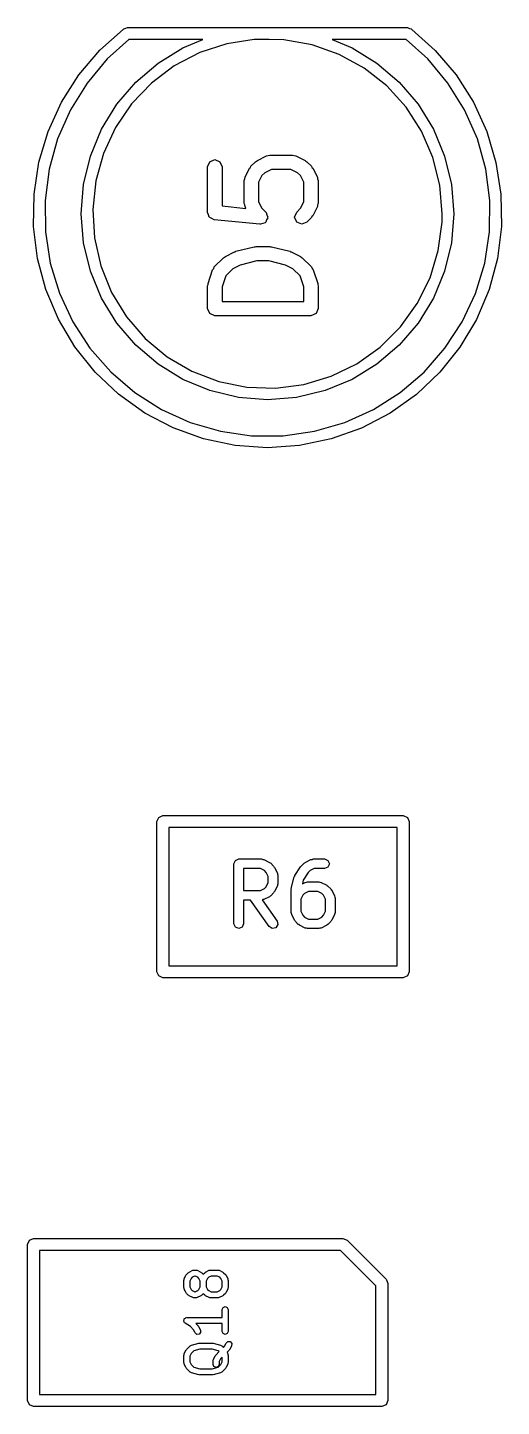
# Model space of a CAD drawing. Extents: x 10 to 287, y -200 to -10.
# Drawn here: x 97.28 to 101.22, y -88.69 to -77.2 of the extents above; entities that cross this region are included whole.
import ezdxf

# ---------------------------------------------------------------- set-up
doc = ezdxf.new("R2010")
doc.units = 0
doc.layers.add('BLACK', color=7, linetype='CONTINUOUS')

msp = doc.modelspace()

# ---------------------------------------------------------------- linework, layer by layer
at = {"layer": 'BLACK', "linetype": 'CONTINUOUS'}
for p, q in [((97.8774, -77.3892), (98.0721, -77.2151)), ((98.1196, -77.3003), (97.9405, -77.4609)), ((98.0721, -77.2151), (98.0722, -77.2149)), ((98.0722, -77.2149), (98.0725, -77.2148)), ((98.0725, -77.2148), (98.0776, -77.2102)), ((98.0776, -77.2102), (98.0951, -77.2054)), ((98.0776, -77.2102), (98.0776, -77.2102)), ((98.0951, -77.2054), (98.1076, -77.2003)), ((98.1076, -77.2003), (98.1139, -77.2003)), ((98.1139, -77.2003), (98.1145, -77.2001)), ((98.1145, -77.2001), (98.1148, -77.2003)), ((98.1148, -77.2003), (100.44, -77.2003)), ((98.7365, -77.3003), (98.1196, -77.3003)), ((98.5701, -77.3692), (98.7365, -77.3003)), ((99.163, -77.3003), (98.9366, -77.3349)), ((99.2889, -77.3003), (99.163, -77.3003)), ((99.4107, -77.3017), (99.2889, -77.3003)), ((99.6454, -77.3436), (99.4107, -77.3017)), ((100.428, -77.3003), (99.811, -77.3003)), ((99.811, -77.3003), (99.9775, -77.3692)), ((100.608, -77.4615), (100.428, -77.3003)), ((100.44, -77.2003), (100.455, -77.2065)), ((100.455, -77.2065), (100.471, -77.2108)), ((100.471, -77.2108), (100.471, -77.2108)), ((100.471, -77.2108), (100.475, -77.2149)), ((100.475, -77.2149), (100.475, -77.2149)), ((100.475, -77.2149), (100.475, -77.215)), ((100.475, -77.215), (100.671, -77.3898)), ((97.7036, -77.5939), (97.8774, -77.3892)), ((98.3627, -77.4963), (98.5701, -77.3692)), ((98.71, -77.409), (98.4985, -77.5191)), ((98.9366, -77.3349), (98.71, -77.409)), ((99.8702, -77.4231), (99.6454, -77.3436)), ((99.9775, -77.3692), (100.185, -77.4963)), ((100.671, -77.3898), (100.844, -77.5947)), ((97.9405, -77.4609), (97.7717, -77.6622)), ((98.1778, -77.6542), (98.3627, -77.4963)), ((98.4985, -77.5191), (98.3078, -77.6622)), ((100.079, -77.5384), (99.8702, -77.4231)), ((100.185, -77.4963), (100.37, -77.6542)), ((100.776, -77.6629), (100.608, -77.4615)), ((97.5596, -77.8206), (97.7036, -77.5939)), ((100.266, -77.6862), (100.079, -77.5384)), ((100.844, -77.5947), (100.988, -77.8215)), ((97.7717, -77.6622), (97.633, -77.8854)), ((98.0198, -77.8392), (98.1778, -77.6542)), ((98.3078, -77.6622), (98.1431, -77.8346)), ((100.427, -77.8625), (100.266, -77.6862)), ((100.37, -77.6542), (100.528, -77.8392)), ((100.915, -77.8862), (100.776, -77.6629)), ((97.4482, -78.065), (97.5596, -77.8206)), ((97.8927, -78.0466), (98.0198, -77.8392)), ((98.1431, -77.8346), (98.0087, -78.0316)), ((100.556, -78.0627), (100.427, -77.8625)), ((100.528, -77.8392), (100.655, -78.0466)), ((100.988, -77.8215), (101.1, -78.0658)), ((97.633, -77.8854), (97.5273, -78.1259)), ((101.021, -78.1267), (100.915, -77.8862)), ((97.3713, -78.3223), (97.4482, -78.065)), ((97.7996, -78.2713), (97.8927, -78.0466)), ((98.0087, -78.0316), (97.9083, -78.2479)), ((100.651, -78.2814), (100.556, -78.0627)), ((100.655, -78.0466), (100.748, -78.2713)), ((101.1, -78.0658), (101.176, -78.3232)), ((97.5273, -78.1259), (97.4566, -78.3789)), ((101.091, -78.3798), (101.021, -78.1267)), ((97.3306, -78.5878), (97.3713, -78.3223)), ((97.7429, -78.5078), (97.7996, -78.2713)), ((97.9083, -78.2479), (97.8446, -78.4776)), ((98.7757, -78.3598), (98.7933, -78.3174)), ((98.7933, -78.3174), (98.8357, -78.2998)), ((98.8357, -78.2998), (98.8781, -78.3174)), ((98.8781, -78.3174), (98.8957, -78.3598)), ((99.1361, -78.3554), (99.1742, -78.3174)), ((99.1742, -78.3174), (99.1833, -78.3136)), ((99.1833, -78.3136), (99.1898, -78.3061)), ((99.1898, -78.3061), (99.266, -78.268)), ((99.266, -78.268), (99.2799, -78.267)), ((99.2799, -78.267), (99.2928, -78.2617)), ((99.2928, -78.2617), (99.4833, -78.2617)), ((99.4833, -78.2617), (99.4962, -78.267)), ((99.4962, -78.267), (99.5101, -78.268)), ((99.5101, -78.268), (99.5863, -78.3061)), ((99.5863, -78.3061), (99.5928, -78.3136)), ((99.5928, -78.3136), (99.6019, -78.3174)), ((99.6019, -78.3174), (99.64, -78.3554)), ((100.709, -78.5126), (100.651, -78.2814)), ((100.748, -78.2713), (100.805, -78.5078)), ((101.176, -78.3232), (101.217, -78.5887)), ((97.4566, -78.3789), (97.4224, -78.6394)), ((98.7757, -78.7407), (98.7757, -78.3598)), ((98.8957, -78.3598), (98.8957, -78.6864)), ((99.0858, -78.4612), (99.0868, -78.4472)), ((99.0868, -78.4472), (99.1249, -78.371)), ((99.1249, -78.371), (99.1323, -78.3646)), ((99.1323, -78.3646), (99.1361, -78.3554)), ((99.2279, -78.4334), (99.2004, -78.4882)), ((99.2522, -78.4091), (99.2279, -78.4334)), ((99.307, -78.3817), (99.2522, -78.4091)), ((99.4691, -78.3817), (99.307, -78.3817)), ((99.524, -78.4091), (99.4691, -78.3817)), ((99.5483, -78.4334), (99.524, -78.4091)), ((99.5757, -78.4882), (99.5483, -78.4334)), ((99.64, -78.3554), (99.6438, -78.3646)), ((99.6438, -78.3646), (99.6513, -78.371)), ((99.6513, -78.371), (99.6893, -78.4472)), ((99.6893, -78.4472), (99.6903, -78.4612)), ((101.125, -78.6403), (101.091, -78.3798)), ((97.7266, -78.7147), (97.7429, -78.5078)), ((97.8446, -78.4776), (97.8192, -78.7147)), ((99.0804, -78.4741), (99.0858, -78.4612)), ((99.0804, -78.6645), (99.0804, -78.4741)), ((99.2004, -78.4882), (99.2004, -78.6504)), ((99.5757, -78.6504), (99.5757, -78.4882)), ((99.6903, -78.4612), (99.6957, -78.4741)), ((99.6957, -78.4741), (99.6957, -78.6645)), ((100.729, -78.7503), (100.709, -78.5126)), ((100.805, -78.5078), (100.824, -78.7503)), ((97.3267, -78.8563), (97.3306, -78.5878)), ((97.4224, -78.6394), (97.4253, -78.9021)), ((99.0858, -78.6774), (99.0804, -78.6645)), ((99.0868, -78.6914), (99.0858, -78.6774)), ((99.2004, -78.6504), (99.2279, -78.7052)), ((99.5483, -78.7052), (99.5757, -78.6504)), ((99.6903, -78.6774), (99.6893, -78.6914)), ((99.6957, -78.6645), (99.6903, -78.6774)), ((101.122, -78.903), (101.125, -78.6403)), ((101.217, -78.5887), (101.221, -78.8572)), ((97.7238, -78.7503), (97.7266, -78.7147)), ((97.7429, -78.9927), (97.7238, -78.7503)), ((97.8192, -78.7147), (97.833, -78.9527)), ((98.7834, -78.7594), (98.7757, -78.7407)), ((98.7892, -78.7787), (98.7834, -78.7594)), ((98.792, -78.7802), (98.7892, -78.7787)), ((98.7933, -78.7832), (98.792, -78.7802)), ((98.8119, -78.7909), (98.7933, -78.7832)), ((98.8297, -78.8004), (98.8119, -78.7909)), ((98.8957, -78.6864), (99.0942, -78.7063)), ((99.0942, -78.7063), (99.0868, -78.6914)), ((99.2279, -78.7052), (99.2591, -78.7364)), ((99.2591, -78.7364), (99.2603, -78.7393)), ((99.2603, -78.7393), (99.2631, -78.7408)), ((99.2631, -78.7408), (99.2689, -78.7602)), ((99.2763, -78.7848), (99.2668, -78.8026)), ((99.2689, -78.7602), (99.2766, -78.7788)), ((99.2766, -78.7788), (99.2754, -78.7818)), ((99.2754, -78.7818), (99.2763, -78.7848)), ((99.4995, -78.7788), (99.5171, -78.7364)), ((99.5171, -78.8213), (99.4995, -78.7788)), ((99.5171, -78.7364), (99.5483, -78.7052)), ((99.64, -78.7832), (99.6019, -78.8213)), ((99.6438, -78.774), (99.64, -78.7832)), ((99.6513, -78.7676), (99.6438, -78.774)), ((99.6893, -78.6914), (99.6513, -78.7676)), ((100.727, -78.8213), (100.729, -78.7503)), ((100.824, -78.7503), (100.805, -78.9927)), ((97.3597, -79.1228), (97.3267, -78.8563)), ((97.4253, -78.9021), (97.4653, -79.1618)), ((99.2107, -78.8385), (98.8297, -78.8004)), ((99.2137, -78.8376), (99.2107, -78.8385)), ((99.2166, -78.8388), (99.2137, -78.8376)), ((99.2353, -78.8311), (99.2166, -78.8388)), ((99.2546, -78.8253), (99.2353, -78.8311)), ((99.2561, -78.8225), (99.2546, -78.8253)), ((99.2591, -78.8213), (99.2561, -78.8225)), ((99.2668, -78.8026), (99.2591, -78.8213)), ((99.5595, -78.8388), (99.5171, -78.8213)), ((99.6019, -78.8213), (99.5595, -78.8388)), ((100.696, -79.0577), (100.727, -78.8213)), ((101.082, -79.1626), (101.122, -78.903)), ((101.221, -78.8572), (101.188, -79.1237)), ((97.7996, -79.2292), (97.7429, -78.9927)), ((97.833, -78.9527), (97.8854, -79.1854)), ((99.1715, -79.0265), (99.1785, -79.0236)), ((99.1785, -79.0236), (99.2928, -79.0236)), ((99.2928, -79.0236), (99.2999, -79.0265)), ((100.805, -78.9927), (100.748, -79.2292)), ((97.429, -79.3823), (97.3597, -79.1228)), ((98.8314, -79.1935), (98.9075, -79.1174)), ((98.9075, -79.1174), (98.9167, -79.1136)), ((98.9167, -79.1136), (98.9231, -79.1061)), ((98.9231, -79.1061), (98.9993, -79.068)), ((98.9993, -79.068), (99.0061, -79.0675)), ((99.0061, -79.0675), (99.0116, -79.0635)), ((99.0116, -79.0635), (99.164, -79.0254)), ((99.164, -79.0254), (99.1715, -79.0265)), ((99.2999, -79.0265), (99.3074, -79.0254)), ((99.3074, -79.0254), (99.4598, -79.0635)), ((99.4598, -79.0635), (99.4652, -79.0675)), ((99.4652, -79.0675), (99.472, -79.068)), ((99.472, -79.068), (99.5482, -79.1061)), ((99.5482, -79.1061), (99.5547, -79.1136)), ((99.5547, -79.1136), (99.5638, -79.1174)), ((99.5638, -79.1174), (99.64, -79.1935)), ((100.627, -79.2859), (100.696, -79.0577)), ((101.188, -79.1237), (101.118, -79.3831)), ((97.4653, -79.1618), (97.5416, -79.4132)), ((97.8927, -79.4539), (97.7996, -79.2292)), ((97.8854, -79.1854), (97.9751, -79.4063)), ((98.7788, -79.3313), (98.8169, -79.217)), ((98.8169, -79.217), (98.826, -79.2064)), ((98.826, -79.2064), (98.8314, -79.1935)), ((98.9855, -79.2091), (98.9262, -79.2684)), ((99.0471, -79.1783), (98.9855, -79.2091)), ((99.1859, -79.1436), (99.0471, -79.1783)), ((99.2854, -79.1436), (99.1859, -79.1436)), ((99.4243, -79.1783), (99.2854, -79.1436)), ((99.4859, -79.2091), (99.4243, -79.1783)), ((99.5451, -79.2684), (99.4859, -79.2091)), ((99.64, -79.1935), (99.6454, -79.2064)), ((99.6454, -79.2064), (99.6545, -79.217)), ((99.6545, -79.217), (99.6926, -79.3313)), ((100.748, -79.2292), (100.655, -79.4539)), ((101.006, -79.414), (101.082, -79.1626)), ((98.7757, -79.3503), (98.7795, -79.3411)), ((98.7757, -79.5407), (98.7757, -79.3503)), ((98.7795, -79.3411), (98.7788, -79.3313)), ((98.9262, -79.2684), (98.8957, -79.36)), ((98.8957, -79.36), (98.8957, -79.4807)), ((99.5757, -79.36), (99.5451, -79.2684)), ((99.5757, -79.4807), (99.5757, -79.36)), ((99.6926, -79.3313), (99.6919, -79.3411)), ((99.6919, -79.3411), (99.6957, -79.3503)), ((99.6957, -79.3503), (99.6957, -79.5407)), ((100.521, -79.4996), (100.627, -79.2859)), ((97.5334, -79.6297), (97.429, -79.3823)), ((97.5416, -79.4132), (97.6526, -79.6513)), ((98.0198, -79.6613), (97.8927, -79.4539)), ((97.9751, -79.4063), (98.0997, -79.6096)), ((98.8957, -79.4807), (99.5757, -79.4807)), ((100.655, -79.4539), (100.528, -79.6613)), ((100.895, -79.6521), (101.006, -79.414)), ((101.118, -79.3831), (101.014, -79.6306)), ((98.7933, -79.5832), (98.7757, -79.5407)), ((98.8357, -79.6007), (98.7933, -79.5832)), ((99.6781, -79.5832), (99.6357, -79.6007)), ((99.6957, -79.5407), (99.6781, -79.5832)), ((100.382, -79.6932), (100.521, -79.4996)), ((97.6707, -79.8605), (97.5334, -79.6297)), ((97.6526, -79.6513), (97.7962, -79.8713)), ((98.1778, -79.8463), (98.0198, -79.6613)), ((98.0997, -79.6096), (98.2558, -79.7898)), ((99.6357, -79.6007), (98.8357, -79.6007)), ((100.213, -79.8616), (100.382, -79.6932)), ((100.528, -79.6613), (100.37, -79.8463)), ((100.751, -79.872), (100.895, -79.6521)), ((101.014, -79.6306), (100.876, -79.8613)), ((98.2558, -79.7898), (98.4392, -79.9421)), ((97.8385, -80.0702), (97.6707, -79.8605)), ((97.7962, -79.8713), (97.9694, -80.0688)), ((98.3627, -80.0042), (98.1778, -79.8463)), ((98.4392, -79.9421), (98.6451, -80.0624)), ((100.019, -80), (100.213, -79.8616)), ((100.37, -79.8463), (100.185, -80.0042)), ((100.578, -80.0695), (100.751, -79.872)), ((100.876, -79.8613), (100.708, -80.0709)), ((98.5701, -80.1313), (98.3627, -80.0042)), ((99.8047, -80.1049), (100.019, -80)), ((100.185, -80.0042), (99.9775, -80.1313)), ((98.0334, -80.2549), (97.8385, -80.0702)), ((97.9694, -80.0688), (98.1688, -80.2399)), ((98.7948, -80.2244), (98.5701, -80.1313)), ((98.6451, -80.0624), (98.8679, -80.1475)), ((98.8679, -80.1475), (99.1015, -80.195)), ((99.3398, -80.2037), (99.5763, -80.1734)), ((99.5763, -80.1734), (99.8047, -80.1049)), ((99.9775, -80.1313), (99.7528, -80.2244)), ((100.378, -80.2404), (100.578, -80.0695)), ((100.708, -80.0709), (100.513, -80.2555)), ((98.2519, -80.4111), (98.0334, -80.2549)), ((98.1688, -80.2399), (98.3904, -80.3811)), ((99.0313, -80.2812), (98.7948, -80.2244)), ((99.2738, -80.3003), (99.0313, -80.2812)), ((99.1015, -80.195), (99.3398, -80.2037)), ((99.5163, -80.2812), (99.2738, -80.3003)), ((99.7528, -80.2244), (99.5163, -80.2812)), ((100.156, -80.3815), (100.378, -80.2404)), ((100.513, -80.2555), (100.295, -80.4116)), ((98.3904, -80.3811), (98.6297, -80.4896)), ((99.9171, -80.4899), (100.156, -80.3815)), ((98.4898, -80.5357), (98.2519, -80.4111)), ((98.6297, -80.4896), (98.8819, -80.5631)), ((99.6648, -80.5633), (99.9171, -80.4899)), ((100.295, -80.4116), (100.057, -80.5361)), ((98.7426, -80.6265), (98.4898, -80.5357)), ((99.0054, -80.6817), (98.7426, -80.6265)), ((98.8819, -80.5631), (99.142, -80.6003)), ((99.142, -80.6003), (99.4047, -80.6004)), ((99.4047, -80.6004), (99.6648, -80.5633)), ((99.8041, -80.6268), (99.5412, -80.6818)), ((100.057, -80.5361), (99.8041, -80.6268)), ((99.2733, -80.7003), (99.0054, -80.6817)), ((99.5412, -80.6818), (99.2733, -80.7003)), ((98.3539, -83.8148), (98.3685, -83.7794)), ((98.3539, -85.0648), (98.3539, -83.8148)), ((98.3685, -83.7794), (98.4039, -83.7648)), ((98.4039, -83.7648), (100.404, -83.7648)), ((100.404, -83.7648), (100.439, -83.7794)), ((100.439, -83.7794), (100.454, -83.8148)), ((100.454, -83.8148), (100.454, -85.0648)), ((98.4539, -83.8648), (98.4539, -85.0148)), ((100.354, -83.8648), (98.4539, -83.8648)), ((100.354, -85.0148), (100.354, -83.8648)), ((98.9948, -84.166), (99.0065, -84.1377)), ((98.9948, -84.666), (98.9948, -84.166)), ((99.0065, -84.1377), (99.0348, -84.126)), ((99.0348, -84.126), (99.2253, -84.126)), ((99.2253, -84.126), (99.2339, -84.1296)), ((99.2339, -84.1296), (99.2432, -84.1302)), ((99.2432, -84.1302), (99.2908, -84.154)), ((99.2908, -84.154), (99.2951, -84.159)), ((99.2951, -84.159), (99.3012, -84.1615)), ((99.3012, -84.1615), (99.325, -84.1853)), ((99.325, -84.1853), (99.3275, -84.1914)), ((99.3275, -84.1914), (99.3325, -84.1957)), ((99.5015, -84.2629), (99.5492, -84.1914)), ((99.5492, -84.1914), (99.5526, -84.1891)), ((99.5526, -84.1891), (99.5542, -84.1853)), ((99.5542, -84.1853), (99.578, -84.1615)), ((99.578, -84.1615), (99.584, -84.159)), ((99.584, -84.159), (99.5884, -84.154)), ((99.5884, -84.154), (99.636, -84.1302)), ((99.636, -84.1302), (99.6453, -84.1296)), ((99.6453, -84.1296), (99.6539, -84.126)), ((99.6539, -84.126), (99.7491, -84.126)), ((99.7491, -84.126), (99.7774, -84.1377)), ((99.7774, -84.1377), (99.7891, -84.166)), ((99.7891, -84.166), (99.7774, -84.1943)), ((99.0748, -84.206), (99.0748, -84.3879)), ((99.2159, -84.206), (99.0748, -84.206)), ((99.2492, -84.2227), (99.2159, -84.206)), ((99.2638, -84.2373), (99.2492, -84.2227)), ((99.2805, -84.2707), (99.2638, -84.2373)), ((99.2805, -84.3232), (99.2805, -84.2707)), ((99.3325, -84.1957), (99.3563, -84.2433)), ((99.3563, -84.2433), (99.357, -84.2526)), ((99.357, -84.2526), (99.3605, -84.2612)), ((99.3605, -84.2612), (99.3605, -84.3327)), ((99.4722, -84.3706), (99.496, -84.2753)), ((99.496, -84.2753), (99.5002, -84.2697)), ((99.5002, -84.2697), (99.5015, -84.2629)), ((99.5719, -84.3015), (99.5641, -84.3328)), ((99.6135, -84.2391), (99.5719, -84.3015)), ((99.6299, -84.2227), (99.6135, -84.2391)), ((99.6633, -84.206), (99.6299, -84.2227)), ((99.7491, -84.206), (99.6633, -84.206)), ((99.7774, -84.1943), (99.7491, -84.206)), ((99.0748, -84.3879), (99.2159, -84.3879)), ((99.2159, -84.3879), (99.2492, -84.3712)), ((99.2492, -84.3712), (99.2638, -84.3566)), ((99.2638, -84.3566), (99.2805, -84.3232)), ((99.325, -84.4086), (99.3012, -84.4324)), ((99.3275, -84.4025), (99.325, -84.4086)), ((99.3325, -84.3982), (99.3275, -84.4025)), ((99.3563, -84.3505), (99.3325, -84.3982)), ((99.357, -84.3413), (99.3563, -84.3505)), ((99.3605, -84.3327), (99.357, -84.3413)), ((99.471, -84.3803), (99.4729, -84.3756)), ((99.471, -84.5708), (99.471, -84.3803)), ((99.4729, -84.3756), (99.4722, -84.3706)), ((99.5641, -84.3328), (99.5884, -84.3207)), ((99.5823, -84.4132), (99.5677, -84.4278)), ((99.6157, -84.3965), (99.5823, -84.4132)), ((99.5884, -84.3207), (99.5976, -84.32)), ((99.5976, -84.32), (99.6062, -84.3165)), ((99.6062, -84.3165), (99.7015, -84.3165)), ((99.692, -84.3965), (99.6157, -84.3965)), ((99.7254, -84.4132), (99.692, -84.3965)), ((99.7015, -84.3165), (99.7101, -84.32)), ((99.7101, -84.32), (99.7194, -84.3207)), ((99.7194, -84.3207), (99.767, -84.3445)), ((99.74, -84.4278), (99.7254, -84.4132)), ((99.767, -84.3445), (99.7713, -84.3495)), ((99.7713, -84.3495), (99.7774, -84.352)), ((99.7774, -84.352), (99.8012, -84.3758)), ((99.8012, -84.3758), (99.8037, -84.3819)), ((99.8037, -84.3819), (99.8087, -84.3862)), ((99.8087, -84.3862), (99.8325, -84.4338)), ((99.133, -84.4679), (99.0748, -84.4679)), ((99.0748, -84.4679), (99.0748, -84.666)), ((99.2878, -84.6889), (99.133, -84.4679)), ((99.2339, -84.4643), (99.2295, -84.4662)), ((99.2295, -84.4662), (99.3533, -84.6431)), ((99.2432, -84.4637), (99.2339, -84.4643)), ((99.2908, -84.4399), (99.2432, -84.4637)), ((99.2951, -84.4349), (99.2908, -84.4399)), ((99.3012, -84.4324), (99.2951, -84.4349)), ((99.5677, -84.4278), (99.551, -84.4611)), ((99.551, -84.4611), (99.551, -84.5613)), ((99.7567, -84.4611), (99.74, -84.4278)), ((99.7567, -84.5613), (99.7567, -84.4611)), ((99.8325, -84.4338), (99.8332, -84.4431)), ((99.8332, -84.4431), (99.8367, -84.4517)), ((99.8367, -84.4517), (99.8367, -84.5708)), ((99.3533, -84.6431), (99.3599, -84.6729)), ((99.4746, -84.5794), (99.471, -84.5708)), ((99.4752, -84.5886), (99.4746, -84.5794)), ((99.499, -84.6363), (99.4752, -84.5886)), ((99.504, -84.6406), (99.499, -84.6363)), ((99.5065, -84.6467), (99.504, -84.6406)), ((99.5303, -84.6705), (99.5065, -84.6467)), ((99.551, -84.5613), (99.5677, -84.5947)), ((99.5677, -84.5947), (99.5823, -84.6093)), ((99.5823, -84.6093), (99.6157, -84.626)), ((99.6157, -84.626), (99.692, -84.626)), ((99.692, -84.626), (99.7254, -84.6093)), ((99.7254, -84.6093), (99.74, -84.5947)), ((99.74, -84.5947), (99.7567, -84.5613)), ((99.8012, -84.6467), (99.7774, -84.6705)), ((99.8037, -84.6406), (99.8012, -84.6467)), ((99.8087, -84.6363), (99.8037, -84.6406)), ((99.8325, -84.5886), (99.8087, -84.6363)), ((99.8332, -84.5794), (99.8325, -84.5886)), ((99.8367, -84.5708), (99.8332, -84.5794)), ((99.0065, -84.6943), (98.9948, -84.666)), ((99.0348, -84.706), (99.0065, -84.6943)), ((99.0631, -84.6943), (99.0348, -84.706)), ((99.0748, -84.666), (99.0631, -84.6943)), ((99.3136, -84.7054), (99.2878, -84.6889)), ((99.3435, -84.6988), (99.3136, -84.7054)), ((99.3599, -84.6729), (99.3435, -84.6988)), ((99.5364, -84.673), (99.5303, -84.6705)), ((99.5407, -84.678), (99.5364, -84.673)), ((99.5884, -84.7018), (99.5407, -84.678)), ((99.5976, -84.7024), (99.5884, -84.7018)), ((99.6062, -84.706), (99.5976, -84.7024)), ((99.7015, -84.706), (99.6062, -84.706)), ((99.7101, -84.7024), (99.7015, -84.706)), ((99.7194, -84.7018), (99.7101, -84.7024)), ((99.767, -84.678), (99.7194, -84.7018)), ((99.7713, -84.673), (99.767, -84.678)), ((99.7774, -84.6705), (99.7713, -84.673)), ((98.3685, -85.1002), (98.3539, -85.0648)), ((98.4039, -85.1148), (98.3685, -85.1002)), ((98.4539, -85.0148), (100.354, -85.0148)), ((100.439, -85.1002), (100.404, -85.1148)), ((100.454, -85.0648), (100.439, -85.1002)), ((100.404, -85.1148), (98.4039, -85.1148)), ((97.2918, -87.301), (97.3271, -87.2863)), ((97.3271, -87.2863), (99.9021, -87.2863)), ((99.9021, -87.2863), (99.9375, -87.301)), ((97.2771, -87.3363), (97.2918, -87.301)), ((97.2771, -88.6363), (97.2771, -87.3363)), ((97.3771, -87.3863), (97.3771, -88.5863)), ((99.8814, -87.3863), (97.3771, -87.3863)), ((100.177, -87.682), (99.8814, -87.3863)), ((99.9375, -87.301), (100.262, -87.626)), ((98.5769, -87.6359), (98.5791, -87.6305)), ((98.5769, -87.6968), (98.5769, -87.6359)), ((98.5791, -87.6305), (98.5795, -87.6247)), ((98.5795, -87.6247), (98.5948, -87.5942)), ((98.5948, -87.5942), (98.5979, -87.5915)), ((98.5979, -87.5915), (98.5995, -87.5877)), ((98.5995, -87.5877), (98.6147, -87.5725)), ((98.6147, -87.5725), (98.6185, -87.5709)), ((98.6185, -87.5709), (98.6212, -87.5678)), ((98.6212, -87.5678), (98.6517, -87.5525)), ((98.6377, -87.6202), (98.6269, -87.6418)), ((98.6472, -87.6107), (98.6377, -87.6202)), ((98.6688, -87.5999), (98.6472, -87.6107)), ((98.6517, -87.5525), (98.6575, -87.5521)), ((98.6575, -87.5521), (98.6629, -87.5499)), ((98.6629, -87.5499), (98.6781, -87.5499)), ((98.6722, -87.5999), (98.6688, -87.5999)), ((98.6938, -87.6107), (98.6722, -87.5999)), ((98.6781, -87.5499), (98.6835, -87.5521)), ((98.6835, -87.5521), (98.6893, -87.5525)), ((98.6893, -87.5525), (98.7197, -87.5678)), ((98.7033, -87.6202), (98.6938, -87.6107)), ((98.714, -87.6418), (98.7033, -87.6202)), ((98.7197, -87.5678), (98.7224, -87.5709)), ((98.7224, -87.5709), (98.7262, -87.5725)), ((98.7262, -87.5725), (98.739, -87.5853)), ((98.739, -87.5853), (98.7518, -87.5725)), ((98.7518, -87.5725), (98.7556, -87.5709)), ((98.7556, -87.5709), (98.7583, -87.5678)), ((98.7583, -87.5678), (98.7888, -87.5525)), ((98.7748, -87.6202), (98.764, -87.6418)), ((98.7843, -87.6107), (98.7748, -87.6202)), ((98.8059, -87.5999), (98.7843, -87.6107)), ((98.7888, -87.5525), (98.7946, -87.5521)), ((98.7946, -87.5521), (98.8, -87.5499)), ((98.8, -87.5499), (98.8609, -87.5499)), ((98.855, -87.5999), (98.8059, -87.5999)), ((98.8766, -87.6107), (98.855, -87.5999)), ((98.8609, -87.5499), (98.8663, -87.5521)), ((98.8663, -87.5521), (98.8721, -87.5525)), ((98.8721, -87.5525), (98.9026, -87.5678)), ((98.8861, -87.6202), (98.8766, -87.6107)), ((98.8969, -87.6418), (98.8861, -87.6202)), ((98.9026, -87.5678), (98.9053, -87.5709)), ((98.9053, -87.5709), (98.9091, -87.5725)), ((98.9091, -87.5725), (98.9243, -87.5877)), ((98.9243, -87.5877), (98.9259, -87.5915)), ((98.9259, -87.5915), (98.929, -87.5942)), ((98.929, -87.5942), (98.9443, -87.6247)), ((98.9443, -87.6247), (98.9447, -87.6305)), ((98.9447, -87.6305), (98.9469, -87.6359)), ((98.9469, -87.6359), (98.9469, -87.6968)), ((100.262, -87.626), (100.264, -87.6304)), ((100.264, -87.6304), (100.277, -87.6613)), ((98.5791, -87.7022), (98.5769, -87.6968)), ((98.5795, -87.708), (98.5791, -87.7022)), ((98.5948, -87.7385), (98.5795, -87.708)), ((98.5979, -87.7412), (98.5948, -87.7385)), ((98.5995, -87.745), (98.5979, -87.7412)), ((98.6147, -87.7602), (98.5995, -87.745)), ((98.6269, -87.6418), (98.6269, -87.6909)), ((98.6269, -87.6909), (98.6377, -87.7125)), ((98.6377, -87.7125), (98.6472, -87.722)), ((98.6472, -87.722), (98.6688, -87.7328)), ((98.6688, -87.7328), (98.6722, -87.7328)), ((98.6722, -87.7328), (98.6938, -87.722)), ((98.6938, -87.722), (98.7033, -87.7125)), ((98.7033, -87.7125), (98.714, -87.6909)), ((98.714, -87.6909), (98.714, -87.6418)), ((98.739, -87.7474), (98.7262, -87.7602)), ((98.7518, -87.7602), (98.739, -87.7474)), ((98.764, -87.6418), (98.764, -87.6909)), ((98.764, -87.6909), (98.7748, -87.7125)), ((98.7748, -87.7125), (98.7843, -87.722)), ((98.7843, -87.722), (98.8059, -87.7328)), ((98.8059, -87.7328), (98.855, -87.7328)), ((98.855, -87.7328), (98.8766, -87.722)), ((98.8766, -87.722), (98.8861, -87.7125)), ((98.8861, -87.7125), (98.8969, -87.6909)), ((98.8969, -87.6909), (98.8969, -87.6418)), ((98.9243, -87.745), (98.9091, -87.7602)), ((98.9259, -87.7412), (98.9243, -87.745)), ((98.929, -87.7385), (98.9259, -87.7412)), ((98.9443, -87.708), (98.929, -87.7385)), ((98.9447, -87.7022), (98.9443, -87.708)), ((98.9469, -87.6968), (98.9447, -87.7022)), ((100.177, -88.5863), (100.177, -87.682)), ((100.277, -87.6613), (100.277, -88.6363)), ((98.6185, -87.7618), (98.6147, -87.7602)), ((98.6212, -87.7649), (98.6185, -87.7618)), ((98.6517, -87.7801), (98.6212, -87.7649)), ((98.6575, -87.7805), (98.6517, -87.7801)), ((98.6629, -87.7828), (98.6575, -87.7805)), ((98.6781, -87.7828), (98.6629, -87.7828)), ((98.6835, -87.7805), (98.6781, -87.7828)), ((98.6893, -87.7801), (98.6835, -87.7805)), ((98.7197, -87.7649), (98.6893, -87.7801)), ((98.7224, -87.7618), (98.7197, -87.7649)), ((98.7262, -87.7602), (98.7224, -87.7618)), ((98.7556, -87.7618), (98.7518, -87.7602)), ((98.7583, -87.7649), (98.7556, -87.7618)), ((98.7888, -87.7801), (98.7583, -87.7649)), ((98.7946, -87.7805), (98.7888, -87.7801)), ((98.8, -87.7828), (98.7946, -87.7805)), ((98.8609, -87.7828), (98.8, -87.7828)), ((98.8663, -87.7805), (98.8609, -87.7828)), ((98.8721, -87.7801), (98.8663, -87.7805)), ((98.9026, -87.7649), (98.8721, -87.7801)), ((98.8969, -87.8797), (98.9042, -87.862)), ((98.9053, -87.7618), (98.9026, -87.7649)), ((98.9042, -87.862), (98.9219, -87.8547)), ((98.9091, -87.7602), (98.9053, -87.7618)), ((98.9219, -87.8547), (98.9396, -87.862)), ((98.9396, -87.862), (98.9469, -87.8797)), ((98.5769, -87.9711), (98.5797, -87.9644)), ((98.5779, -87.9735), (98.5769, -87.9711)), ((98.5774, -87.976), (98.5779, -87.9735)), ((98.5814, -87.982), (98.5774, -87.976)), ((98.5797, -87.9644), (98.5811, -87.9572)), ((98.5811, -87.9572), (98.5832, -87.9558)), ((98.5842, -87.9888), (98.5814, -87.982)), ((98.5832, -87.9558), (98.5842, -87.9534)), ((98.5842, -87.9534), (98.5909, -87.9506)), ((98.5909, -87.9506), (98.597, -87.9466)), ((98.597, -87.9466), (98.5995, -87.9471)), ((98.5995, -87.9471), (98.6019, -87.9461)), ((98.6019, -87.9461), (98.8969, -87.9461)), ((98.8969, -87.9461), (98.8969, -87.8797)), ((98.9469, -87.8797), (98.9469, -88.0625)), ((98.5866, -87.9898), (98.5842, -87.9888)), ((98.588, -87.9919), (98.5866, -87.9898)), ((98.6317, -88.021), (98.588, -87.9919)), ((98.6575, -88.0469), (98.6317, -88.021)), ((98.671, -88.0737), (98.6575, -88.0469)), ((98.6854, -88.0862), (98.671, -88.0737)), ((98.8969, -87.9961), (98.6775, -87.9961)), ((98.6775, -87.9961), (98.6958, -88.0144)), ((98.7045, -88.0849), (98.6854, -88.0862)), ((98.6958, -88.0144), (98.6973, -88.0182)), ((98.6973, -88.0182), (98.7005, -88.0209)), ((98.7005, -88.0209), (98.7157, -88.0513)), ((98.717, -88.0704), (98.7045, -88.0849)), ((98.7157, -88.0513), (98.717, -88.0704)), ((98.8969, -88.0625), (98.8969, -87.9961)), ((98.9042, -88.0802), (98.8969, -88.0625)), ((98.9219, -88.0875), (98.9042, -88.0802)), ((98.9396, -88.0802), (98.9219, -88.0875)), ((98.9469, -88.0625), (98.9396, -88.0802)), ((98.5979, -88.2163), (98.5995, -88.2125)), ((98.5995, -88.2125), (98.6299, -88.182)), ((98.6299, -88.182), (98.6361, -88.1794)), ((98.6361, -88.1794), (98.6416, -88.1754)), ((98.6416, -88.1754), (98.7025, -88.1602)), ((98.7116, -88.2094), (98.6604, -88.2222)), ((98.7025, -88.1602), (98.7056, -88.1606)), ((98.7056, -88.1606), (98.7086, -88.1594)), ((98.7086, -88.1594), (98.8152, -88.1594)), ((98.8122, -88.2094), (98.7116, -88.2094)), ((98.8634, -88.2222), (98.8122, -88.2094)), ((98.8152, -88.1594), (98.8182, -88.1606)), ((98.8182, -88.1606), (98.8213, -88.1602)), ((98.8213, -88.1602), (98.8822, -88.1754)), ((98.8822, -88.1754), (98.8877, -88.1794)), ((98.8877, -88.1794), (98.8939, -88.182)), ((98.8939, -88.182), (98.9067, -88.1948)), ((98.9067, -88.1948), (98.9166, -88.1849)), ((98.9166, -88.1849), (98.93, -88.158)), ((98.93, -88.158), (98.9445, -88.1455)), ((98.9445, -88.1455), (98.9636, -88.1468)), ((98.9564, -88.2135), (98.9548, -88.2173)), ((98.9595, -88.2108), (98.9564, -88.2135)), ((98.9747, -88.1804), (98.9595, -88.2108)), ((98.9636, -88.1468), (98.9761, -88.1613)), ((98.9761, -88.1613), (98.9747, -88.1804)), ((98.5769, -88.2606), (98.5791, -88.2552)), ((98.5769, -88.3216), (98.5769, -88.2606)), ((98.5791, -88.3269), (98.5769, -88.3216)), ((98.5791, -88.2552), (98.5795, -88.2494)), ((98.5795, -88.3328), (98.5791, -88.3269)), ((98.5795, -88.2494), (98.5948, -88.219)), ((98.5948, -88.219), (98.5979, -88.2163)), ((98.6377, -88.245), (98.6269, -88.2665)), ((98.6269, -88.2665), (98.6269, -88.3157)), ((98.6269, -88.3157), (98.6377, -88.3372)), ((98.6604, -88.2222), (98.6377, -88.245)), ((98.8207, -88.3063), (98.8229, -88.301)), ((98.8207, -88.3368), (98.8207, -88.3063)), ((98.8229, -88.301), (98.8233, -88.2952)), ((98.8233, -88.2952), (98.8386, -88.2647)), ((98.8386, -88.2647), (98.8417, -88.262)), ((98.8417, -88.262), (98.8433, -88.2582)), ((98.8433, -88.2582), (98.8713, -88.2301)), ((98.8713, -88.2301), (98.8634, -88.2222)), ((98.8815, -88.2907), (98.8707, -88.3122)), ((98.8707, -88.3122), (98.8707, -88.3368)), ((98.8969, -88.2753), (98.8815, -88.2907)), ((98.8861, -88.3372), (98.8969, -88.3157)), ((98.8969, -88.3157), (98.8969, -88.2753)), ((98.9548, -88.2173), (98.9371, -88.2351)), ((98.9371, -88.2351), (98.9443, -88.2494)), ((98.9443, -88.2494), (98.9447, -88.2552)), ((98.9447, -88.3269), (98.9443, -88.3328)), ((98.9447, -88.2552), (98.9469, -88.2606)), ((98.9469, -88.3216), (98.9447, -88.3269)), ((98.9469, -88.2606), (98.9469, -88.3216)), ((98.5948, -88.3632), (98.5795, -88.3328)), ((98.5979, -88.3659), (98.5948, -88.3632)), ((98.5995, -88.3697), (98.5979, -88.3659)), ((98.6299, -88.4002), (98.5995, -88.3697)), ((98.6361, -88.4028), (98.6299, -88.4002)), ((98.6416, -88.4068), (98.6361, -88.4028)), ((98.6377, -88.3372), (98.6604, -88.3599)), ((98.7025, -88.422), (98.6416, -88.4068)), ((98.6604, -88.3599), (98.7116, -88.3728)), ((98.7056, -88.4215), (98.7025, -88.422)), ((98.7086, -88.4228), (98.7056, -88.4215)), ((98.8152, -88.4228), (98.7086, -88.4228)), ((98.7116, -88.3728), (98.8122, -88.3728)), ((98.8122, -88.3728), (98.8634, -88.36)), ((98.8182, -88.4215), (98.8152, -88.4228)), ((98.8213, -88.422), (98.8182, -88.4215)), ((98.828, -88.3545), (98.8207, -88.3368)), ((98.8822, -88.4068), (98.8213, -88.422)), ((98.8457, -88.3618), (98.828, -88.3545)), ((98.8634, -88.3545), (98.8457, -88.3618)), ((98.8707, -88.3368), (98.8634, -88.3545)), ((98.8634, -88.36), (98.8861, -88.3372)), ((98.8877, -88.4028), (98.8822, -88.4068)), ((98.8939, -88.4002), (98.8877, -88.4028)), ((98.9243, -88.3697), (98.8939, -88.4002)), ((98.9259, -88.3659), (98.9243, -88.3697)), ((98.929, -88.3632), (98.9259, -88.3659)), ((98.9443, -88.3328), (98.929, -88.3632)), ((97.2918, -88.6717), (97.2771, -88.6363)), ((97.3271, -88.6863), (97.2918, -88.6717)), ((97.3771, -88.5863), (100.177, -88.5863)), ((100.262, -88.6717), (100.227, -88.6863)), ((100.277, -88.6363), (100.262, -88.6717)), ((100.227, -88.6863), (97.3271, -88.6863))]:
    msp.add_line(p, q, dxfattribs=at)

doc.saveas('drawing.dxf')
